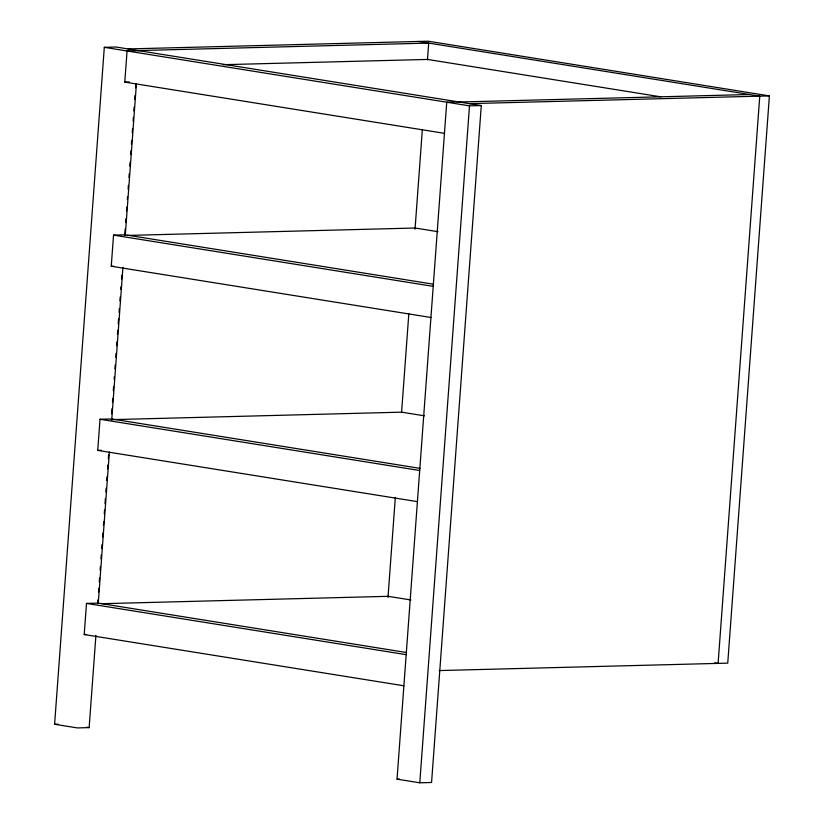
<?xml version="1.0" encoding="UTF-8"?>
<svg xmlns="http://www.w3.org/2000/svg" width="824" height="824" viewBox="0 0 824 824"><rect width="100%" height="100%" fill="white"/><g stroke="black" fill="none" stroke-linecap="round" stroke-linejoin="round"><path stroke-width="1.24" d="M95.924 635.304L89.136 727.613L77.353 727.911L54.6 724.265L104.308 47.329L116.102 47.02L481.288 105.554L431.57 782.491L419.787 782.8L397.034 779.154L446.742 102.207L458.535 101.908M403.894 685.784L84.213 634.542L86.499 603.415L98.283 603.116L406.551 652.526M417.418 501.631L97.737 450.398L100.013 419.272L111.806 418.963L420.065 468.372M430.931 317.487L111.25 266.245L113.537 235.118L125.33 234.819L433.589 284.228M444.455 133.333L124.774 82.091L127.061 50.975L138.854 50.666M97.665 603.693L97.943 599.841M98.509 592.137L98.798 588.295M99.271 581.878L99.55 578.026M100.116 570.321L100.394 566.479M100.961 558.775L101.249 554.923M101.713 548.506L102.001 544.654M102.567 536.96L102.846 533.107M103.412 525.403L103.7 521.561M104.257 513.857L104.545 510.005M105.019 503.588L105.39 498.458M105.863 492.041L106.141 488.189M106.708 480.495L106.996 476.643M107.563 468.938L107.841 465.097M108.315 458.68L108.593 454.827M111.611 413.761L111.992 408.622M112.466 402.205L112.744 398.363M113.31 390.658L113.588 386.806M114.155 379.112L114.351 376.537M114.907 368.843L115.195 364.991M115.762 357.297L116.04 353.445M116.606 345.74L116.895 341.888M117.451 334.194L117.739 330.342M118.213 323.925L118.584 318.795M119.058 312.378L119.336 308.526M119.902 300.822L120.191 296.98M120.757 289.276L120.943 286.711M121.509 279.006L121.787 275.154M124.712 235.376L125.186 228.959M125.65 222.542L125.938 218.69M126.505 210.995L126.783 207.143M127.349 199.439L127.535 196.874M128.101 189.18L128.389 185.328M128.956 177.624L129.234 173.771M129.801 166.077L130.089 162.225M130.645 154.531L130.934 150.679M131.407 144.262L131.685 140.41M132.252 132.705L132.53 128.863M133.097 121.159L133.385 117.307M133.849 110.89L134.137 107.048M134.703 99.344L134.982 95.491M135.548 87.797L135.836 83.945M98.272 603.25L109.386 451.964M111.734 419.91L122.941 267.337M125.289 235.293L136.403 84.007M387.991 597.493L395.335 497.387M401.556 412.69L408.817 313.872M415.038 229.175L422.29 130.357M427.471 59.771L428.696 43.085L138.288 50.573M419.787 782.8L469.495 105.853L481.288 105.554M128.039 48.935L428.109 41.2L769.4 95.903L727.746 663.135L439.254 670.571M223.18 64.694L427.502 59.431L660.817 96.83M124.774 82.091L129.492 81.978M459.102 102.001L749.521 94.513M469.34 103.639L769.4 95.903M127.277 235.437L415.121 228.021L437.997 231.688M111.25 266.245L113.609 266.183M111.178 419.653L401.597 412.165L424.473 415.832M97.737 450.398L101.27 450.306M101.517 603.704L388.073 596.319L410.898 599.975M84.213 634.542L86.572 634.48M54.6 724.265L58.133 724.172M397.034 779.154L399.393 779.092M418.458 41.447L759.759 96.15L718.106 663.382L714.686 662.836M104.308 47.329L469.495 105.853M113.537 235.118L433.218 286.361M100.013 419.272L419.694 470.504M86.499 603.415L406.17 654.658M86.613 727.201L89.136 727.613"/></g></svg>
